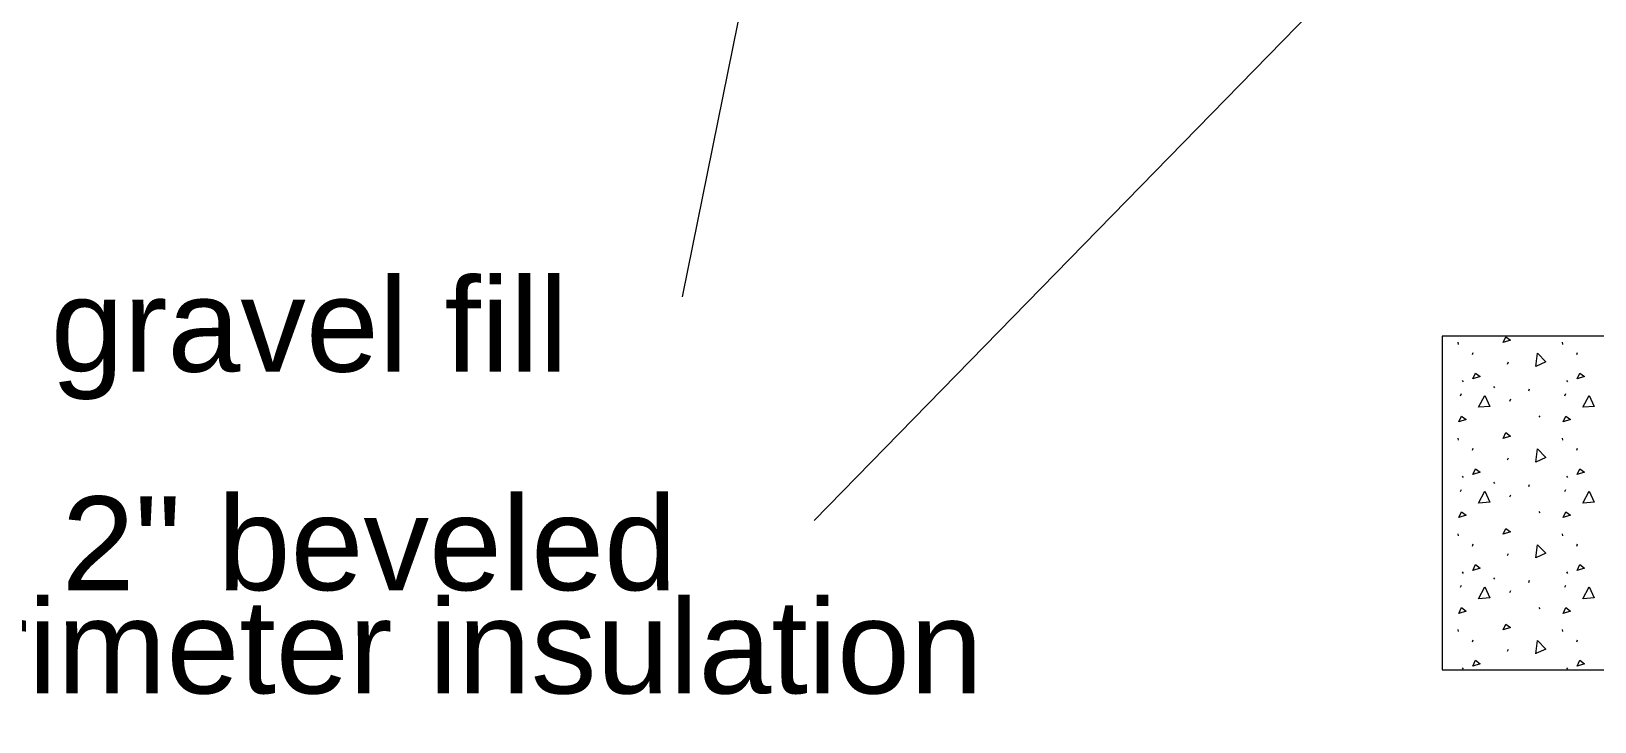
# Model space of a CAD drawing. Header units: inches. Extents: x -4443104 to -4439086, y 793046 to 798506.
# Drawn here: x -4442419.5 to -4442344.5, y 793220 to 793253.1 of the extents above; entities that cross this region are included whole.
import ezdxf

# ---------------------------------------------------------------- set-up
doc = ezdxf.new("R2010")
doc.units = ezdxf.units.IN
doc.header["$MEASUREMENT"] = 0
doc.layers.add('Level 1', color=7, linetype='Continuous', lineweight=0)
doc.layers.add('Level 3', color=7, linetype='Continuous', lineweight=0)
doc.styles.add('Style-Arial', font='arial.ttf')

msp = doc.modelspace()

# ---------------------------------------------------------------- linework, layer by layer
at = {"layer": 'Level 1', "color": 7, "linetype": 'Continuous', "lineweight": 13}
for p, q in [((-4442351.0995, 793238.2197), (-4442351.0884, 793238.1198)), ((-4442346.0995, 793238.2197), (-4442346.0884, 793238.1198)), ((-4442350.4074, 793237.6305), (-4442350.363, 793237.7305)), ((-4442345.4074, 793237.6305), (-4442345.363, 793237.7305)), ((-4442348.7203, 793237.1754), (-4442348.6758, 793237.2754)), ((-4442350.8944, 793236.3877), (-4442350.8499, 793236.321)), ((-4442349.3991, 793236.1052), (-4442349.3548, 793236.0385)), ((-4442347.7101, 793235.8879), (-4442347.6656, 793235.9878)), ((-4442345.8944, 793236.3877), (-4442345.8499, 793236.321)), ((-4442350.9785, 793235.656), (-4442350.934, 793235.756)), ((-4442348.6093, 793235.4008), (-4442348.5648, 793235.5007)), ((-4442345.9785, 793235.656), (-4442345.934, 793235.756)), ((-4442347.2216, 793234.6904), (-4442347.1773, 793234.6238)), ((-4442351.0995, 793233.6255), (-4442351.0884, 793233.5257)), ((-4442346.0995, 793233.6255), (-4442346.0884, 793233.5257)), ((-4442350.4074, 793233.0364), (-4442350.363, 793233.1364)), ((-4442345.4074, 793233.0364), (-4442345.363, 793233.1364)), ((-4442348.7203, 793232.5813), (-4442348.6758, 793232.6813)), ((-4442350.8944, 793231.7935), (-4442350.8499, 793231.7269)), ((-4442349.3991, 793231.511), (-4442349.3548, 793231.4444)), ((-4442347.7101, 793231.2938), (-4442347.6656, 793231.3937)), ((-4442345.8944, 793231.7935), (-4442345.8499, 793231.7269)), ((-4442350.9785, 793231.0619), (-4442350.934, 793231.1619)), ((-4442348.6093, 793230.8067), (-4442348.5648, 793230.9065)), ((-4442345.9785, 793231.0619), (-4442345.934, 793231.1619)), ((-4442347.2216, 793230.0963), (-4442347.1773, 793230.0297)), ((-4442351.0995, 793229.0314), (-4442351.0884, 793228.9315)), ((-4442350.4074, 793228.4423), (-4442350.363, 793228.5423)), ((-4442346.0995, 793229.0314), (-4442346.0884, 793228.9315)), ((-4442345.4074, 793228.4423), (-4442345.363, 793228.5423)), ((-4442348.7203, 793227.9872), (-4442348.6758, 793228.0872)), ((-4442350.8944, 793227.1994), (-4442350.8499, 793227.1328)), ((-4442349.3991, 793226.9169), (-4442349.3548, 793226.8503)), ((-4442347.7101, 793226.6997), (-4442347.6656, 793226.7995)), ((-4442345.8944, 793227.1994), (-4442345.8499, 793227.1328)), ((-4442350.9785, 793226.4678), (-4442350.934, 793226.5678)), ((-4442348.6093, 793226.2125), (-4442348.5648, 793226.3124)), ((-4442345.9785, 793226.4678), (-4442345.934, 793226.5678)), ((-4442347.2216, 793225.5022), (-4442347.1773, 793225.4355)), ((-4442351.0995, 793224.4373), (-4442351.0884, 793224.3374)), ((-4442350.4074, 793223.8482), (-4442350.363, 793223.9482)), ((-4442346.0995, 793224.4373), (-4442346.0884, 793224.3374)), ((-4442345.4074, 793223.8482), (-4442345.363, 793223.9482)), ((-4442348.7203, 793223.393), (-4442348.6758, 793223.493)), ((-4442350.8944, 793222.6053), (-4442350.8499, 793222.5387)), ((-4442345.8944, 793222.6053), (-4442345.8499, 793222.5387))]:
    msp.add_line(p, q, dxfattribs=at)
at = {"layer": 'Level 1', "color": 7, "linetype": 'Continuous', "lineweight": 13, "flags": 128}
for points in [[(-4442348.94, 793238.2024), (-4442348.8069, 793238.4799), (-4442348.5849, 793238.3134), (-4442348.94, 793238.2024)], [(-4442347.3698, 793237.0607), (-4442347.2818, 793237.695), (-4442346.8843, 793237.2845), (-4442347.3594, 793237.0644)], [(-4442350.3853, 793236.465), (-4442350.252, 793236.7425), (-4442350.03, 793236.576), (-4442350.3853, 793236.465)], [(-4442345.3853, 793236.465), (-4442345.252, 793236.7425), (-4442345.03, 793236.576), (-4442345.3853, 793236.465)], [(-4442350.1078, 793235.1012), (-4442349.808, 793235.6672), (-4442349.5749, 793235.1455), (-4442350.0966, 793235.1012)], [(-4442345.1078, 793235.1012), (-4442344.808, 793235.6672), (-4442344.5749, 793235.1455), (-4442345.0966, 793235.1012)], [(-4442351.0561, 793234.4018), (-4442350.923, 793234.6793), (-4442350.701, 793234.5128), (-4442351.0561, 793234.4018)], [(-4442346.0561, 793234.4018), (-4442345.923, 793234.6793), (-4442345.701, 793234.5128), (-4442346.0561, 793234.4018)], [(-4442348.94, 793233.6083), (-4442348.8069, 793233.8858), (-4442348.5849, 793233.7193), (-4442348.94, 793233.6083)], [(-4442347.3698, 793232.4665), (-4442347.2818, 793233.1009), (-4442346.8843, 793232.6904), (-4442347.3594, 793232.4703)], [(-4442350.3853, 793231.8709), (-4442350.252, 793232.1484), (-4442350.03, 793231.9819), (-4442350.3853, 793231.8709)], [(-4442345.3853, 793231.8709), (-4442345.252, 793232.1484), (-4442345.03, 793231.9819), (-4442345.3853, 793231.8709)], [(-4442350.1078, 793230.507), (-4442349.808, 793231.073), (-4442349.5749, 793230.5514), (-4442350.0966, 793230.507)], [(-4442345.1078, 793230.507), (-4442344.808, 793231.073), (-4442344.5749, 793230.5514), (-4442345.0966, 793230.507)], [(-4442351.0561, 793229.8077), (-4442350.923, 793230.0852), (-4442350.701, 793229.9187), (-4442351.0561, 793229.8077)], [(-4442346.0561, 793229.8077), (-4442345.923, 793230.0852), (-4442345.701, 793229.9187), (-4442346.0561, 793229.8077)], [(-4442348.94, 793229.0142), (-4442348.8069, 793229.2917), (-4442348.5849, 793229.1252), (-4442348.94, 793229.0142)], [(-4442347.3698, 793227.8724), (-4442347.2818, 793228.5068), (-4442346.8843, 793228.0963), (-4442347.3594, 793227.8762)], [(-4442350.3853, 793227.2768), (-4442350.252, 793227.5543), (-4442350.03, 793227.3878), (-4442350.3853, 793227.2768)], [(-4442345.3853, 793227.2768), (-4442345.252, 793227.5543), (-4442345.03, 793227.3878), (-4442345.3853, 793227.2768)], [(-4442350.1078, 793225.9129), (-4442349.808, 793226.4789), (-4442349.5749, 793225.9573), (-4442350.0966, 793225.9129)], [(-4442345.1078, 793225.9129), (-4442344.808, 793226.4789), (-4442344.5749, 793225.9573), (-4442345.0966, 793225.9129)], [(-4442351.0561, 793225.2135), (-4442350.923, 793225.491), (-4442350.701, 793225.3245), (-4442351.0561, 793225.2135)], [(-4442346.0561, 793225.2135), (-4442345.923, 793225.491), (-4442345.701, 793225.3245), (-4442346.0561, 793225.2135)], [(-4442348.94, 793224.42), (-4442348.8069, 793224.6975), (-4442348.5849, 793224.531), (-4442348.94, 793224.42)], [(-4442347.3698, 793223.2783), (-4442347.2818, 793223.9127), (-4442346.8843, 793223.5022), (-4442347.3594, 793223.282)], [(-4442350.3853, 793222.6827), (-4442350.252, 793222.9602), (-4442350.03, 793222.7937), (-4442350.3853, 793222.6827)], [(-4442345.3853, 793222.6827), (-4442345.252, 793222.9602), (-4442345.03, 793222.7937), (-4442345.3853, 793222.6827)]]:
    msp.add_lwpolyline(points, dxfattribs=at)
at = {"layer": 'Level 3', "color": 7, "linetype": 'Continuous', "lineweight": 13}
for p, q in [((-4442388.2611, 793240.4034), (-4442378.3601, 793289.305)), ((-4442381.9499, 793229.669), (-4442346.2113, 793266.3103))]:
    msp.add_line(p, q, dxfattribs=at)
at = {"layer": 'Level 3', "color": 7, "linetype": 'Continuous', "lineweight": 13, "flags": 128}
msp.add_lwpolyline([(-4442351.8498, 793222.5059), (-4442319.8498, 793222.5059), (-4442319.8498, 793238.5059), (-4442351.8498, 793238.5059), (-4442351.8498, 793222.5059)], close=True, dxfattribs=at)

# ---------------------------------------------------------------- texts
at = {"layer": 'Level 3', "color": 7, "linetype": 'Continuous', "lineweight": 13, "style": 'Style-Arial'}
for s, p in [('4" gravel fill', (-4442426.0214, 793236.8095)), ('2" beveled', (-4442418.025, 793226.3252)), ('perimeter insulation', (-4442428.7208, 793221.3705))]:
    msp.add_text(s, height=4.5, dxfattribs=at).set_placement(p)

doc.saveas('drawing.dxf')
